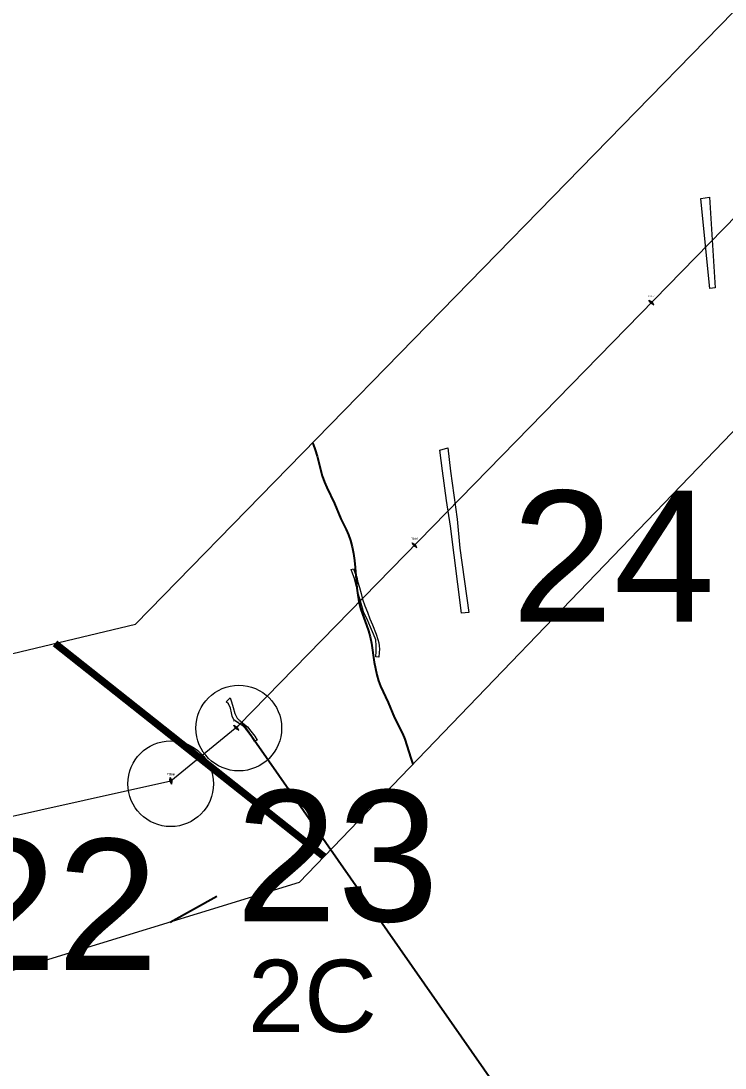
# Model space of a CAD drawing. Header units: metres. Extents: x -4 to 509425, y 7549 to 4732445.
# Drawn here: x 500442 to 501417, y 4717846 to 4719296 of the extents above; entities that cross this region are included whole.
import ezdxf

# ---------------------------------------------------------------- set-up
doc = ezdxf.new("R2010")
doc.units = ezdxf.units.M
doc.header["$LTSCALE"] = 0.01
doc.header["$MEASUREMENT"] = 0
doc.layers.get('0').update_dxf_attribs({"lineweight": 0})
for name, color, linetype in [('-----caminos burgos', 2, 'Continuous'), ('_00_LE_BURGOS', 1, 'Continuous'), ('cauces CHE', 4, 'Continuous'), ('Cruces no definidos proyecto', 3, 'Continuous')]:
    doc.layers.add(name, color=color, linetype=linetype)
for name, color, linetype, lineweight in [('Apoyos__ptw_', 7, 'Continuous', 0), ('Cañada real vía verde camino o similar__ptw_', 32, 'Continuous', 0), ('Denominación apoyos__ptw_', 7, 'Continuous', 0), ('LEAR TRAMOS AEREOS', 2, 'Continuous', 0), ('LEAR TRAMOS AEREOS TEXTO', 2, 'Continuous', 0), ('LEAR TRAMOS SUBTERRANEOS', 1, 'Continuous', 0), ('NUMERO CIRCUITOS', 6, 'Continuous', 0), ('VCRB TEXTOS', 7, 'Continuous', 0), ('VCRB TRAMOS AEREOS', 2, 'Continuous', 0), ('VCRB TRAMOS SUBTERRANEOS', 4, 'Continuous', 0)]:
    doc.layers.add(name, color=color, linetype=linetype, lineweight=lineweight)
doc.styles.add('SOLARIA 2', font='arial.ttf')
doc.styles.get("Standard").update_dxf_attribs({"font": 'arial.ttf'})

# ---------------------------------------------------------------- blocks, each defined once
blk = doc.blocks.new('veintidos')
at = {"layer": 'Apoyos__ptw_', "linetype": 'Continuous', "flags": 128}
blk.add_lwpolyline([(500648.7, 4718248.7), (500648.6, 4718244.9), (500650.5, 4718245.3), (500649, 4718242.9), (500651, 4718243.3), (500650.8, 4718239.5), (500649, 4718242.9), (500648.6, 4718244.9), (500651, 4718243.3), (500650.5, 4718245.3)], close=True, dxfattribs=at)
at = {"layer": 'Denominación apoyos__ptw_', "linetype": 'Continuous', "insert": (500649.8, 4718251.8), "char_height": 2.5, "attachment_point": 8, "line_spacing_factor": 0.5}
blk.add_mtext('T22-65', dxfattribs=at)
blk = doc.blocks.new('ve')
at = {"layer": 'Apoyos__ptw_', "linetype": 'Continuous', "flags": 128}
for points in [[(501318.5, 4718902.7), (501316.6, 4718905.9), (501315.2, 4718904.5), (501315.2, 4718907.3), (501313.8, 4718905.9), (501311.9, 4718909.1), (501315.2, 4718907.3), (501316.6, 4718905.9), (501313.8, 4718905.9), (501315.2, 4718904.5)], [(500990.6, 4718567), (500988.8, 4718570.2), (500987.4, 4718568.8), (500987.3, 4718571.6), (500985.9, 4718570.2), (500984.1, 4718573.4), (500987.3, 4718571.6), (500988.8, 4718570.2), (500985.9, 4718570.2), (500987.4, 4718568.8)], [(500743.9, 4718314.2), (500742, 4718317.5), (500740.6, 4718316.1), (500740.5, 4718318.9), (500739.1, 4718317.5), (500737.2, 4718320.8), (500740.5, 4718318.9), (500742, 4718317.5), (500739.1, 4718317.5), (500740.6, 4718316.1)]]:
    blk.add_lwpolyline(points, close=True, dxfattribs=at)
at = {"layer": 'Cañada real vía verde camino o similar__ptw_', "linetype": 'Continuous', "flags": 128}
for points in [[(501383.7, 4719049.6), (501383.6, 4719049.9), (501383.6, 4719049.9), (501383.6, 4719049.9), (501383.6, 4719049.9), (501383.6, 4719049.9), (501383.6, 4719049.9), (501383.6, 4719049.9), (501383.6, 4719049.9), (501383.6, 4719049.9), (501383.6, 4719049.9), (501383.6, 4719049.9), (501383.6, 4719049.9), (501383.6, 4719049.9), (501383.6, 4719049.9), (501383.6, 4719049.9), (501383.6, 4719049.9), (501383.6, 4719049.9), (501383.6, 4719049.9), (501383.6, 4719049.9), (501383.6, 4719049.9), (501383.6, 4719049.9), (501383.6, 4719049.9), (501383.6, 4719049.9), (501383.6, 4719049.9), (501383.6, 4719049.9), (501383.6, 4719049.9), (501383.6, 4719049.9), (501383.6, 4719049.9), (501383.6, 4719049.9), (501383.6, 4719049.9), (501383.6, 4719049.9), (501383.6, 4719049.9), (501383.6, 4719049.9), (501383.6, 4719049.9), (501383.6, 4719049.9), (501383.6, 4719049.9), (501383.6, 4719049.9), (501395.8, 4719051.8), (501395.8, 4719051.8), (501395.8, 4719051.8), (501395.8, 4719051.8), (501395.8, 4719051.8), (501395.8, 4719051.8), (501395.8, 4719051.8), (501395.8, 4719051.8), (501395.8, 4719051.8), (501395.8, 4719051.8), (501395.8, 4719051.8), (501395.8, 4719051.8), (501395.8, 4719051.8), (501395.8, 4719051.8), (501395.8, 4719051.8), (501395.8, 4719051.8), (501395.8, 4719051.8), (501395.8, 4719051.8), (501395.8, 4719051.8), (501395.8, 4719051.8), (501395.8, 4719051.8), (501395.8, 4719051.8), (501395.8, 4719051.8), (501395.8, 4719051.8), (501395.8, 4719051.8), (501395.8, 4719051.8), (501395.8, 4719051.8), (501395.8, 4719051.8), (501395.8, 4719051.8), (501395.8, 4719051.8), (501395.8, 4719051.8), (501395.8, 4719051.8), (501395.8, 4719051.8), (501403.7, 4718926.4), (501403.7, 4718926.4), (501403.7, 4718926.4), (501403.7, 4718926.4), (501403.7, 4718926.4), (501403.7, 4718926.4), (501403.7, 4718926.4), (501403.7, 4718926.4), (501403.7, 4718926.4), (501403.7, 4718926.4), (501403.7, 4718926.4), (501403.7, 4718926.4), (501403.7, 4718926.4), (501403.7, 4718926.4), (501403.7, 4718926.4), (501403.7, 4718926.4), (501403.7, 4718926.4), (501403.7, 4718926.4), (501403.7, 4718926.4), (501403.7, 4718926.4), (501403.7, 4718926.4), (501403.7, 4718926.4), (501403.7, 4718926.4), (501403.7, 4718926.4), (501403.7, 4718926.4), (501403.7, 4718926.4), (501403.7, 4718926.4), (501403.7, 4718926.4), (501403.7, 4718926.4), (501403.7, 4718926.4), (501396.2, 4718925.5), (501396.2, 4718925.5), (501396.2, 4718925.5), (501396.2, 4718925.5), (501396.2, 4718925.5), (501396.2, 4718925.5), (501396.2, 4718925.5), (501396.2, 4718925.5), (501396.2, 4718925.5), (501396.2, 4718925.5), (501396.2, 4718925.5), (501396.2, 4718925.5), (501396.2, 4718925.5), (501396.2, 4718925.5), (501396.2, 4718925.5), (501396.2, 4718925.5), (501396.2, 4718925.5), (501396.2, 4718925.5), (501396.2, 4718925.5), (501396.2, 4718925.5), (501396.2, 4718925.5), (501396.2, 4718925.5), (501396.2, 4718925.5), (501396.2, 4718925.5), (501396.2, 4718925.5), (501396.2, 4718925.5), (501396.2, 4718925.5), (501396.2, 4718925.5), (501396.2, 4718925.5), (501396.2, 4718925.5), (501396.2, 4718925.5), (501383.7, 4719049.6)], [(501383.7, 4719049.6), (501383.6, 4719049.9), (501383.6, 4719049.9), (501383.6, 4719049.9), (501383.6, 4719049.9), (501383.6, 4719049.9), (501383.6, 4719049.9), (501383.6, 4719049.9), (501383.6, 4719049.9), (501383.6, 4719049.9), (501383.6, 4719049.9), (501383.6, 4719049.9), (501383.6, 4719049.9), (501383.6, 4719049.9), (501383.6, 4719049.9), (501383.6, 4719049.9), (501383.6, 4719049.9), (501383.6, 4719049.9), (501383.6, 4719049.9), (501383.6, 4719049.9), (501383.6, 4719049.9), (501383.6, 4719049.9), (501383.6, 4719049.9), (501383.6, 4719049.9), (501383.6, 4719049.9), (501383.6, 4719049.9), (501383.6, 4719049.9), (501383.6, 4719049.9), (501383.6, 4719049.9), (501383.6, 4719049.9), (501383.6, 4719049.9), (501383.6, 4719049.9), (501383.6, 4719049.9), (501383.6, 4719049.9), (501383.6, 4719049.9), (501383.6, 4719049.9), (501383.6, 4719049.9), (501383.6, 4719049.9), (501395.8, 4719051.8), (501395.8, 4719051.8), (501395.8, 4719051.8), (501395.8, 4719051.8), (501395.8, 4719051.8), (501395.8, 4719051.8), (501395.8, 4719051.8), (501395.8, 4719051.8), (501395.8, 4719051.8), (501395.8, 4719051.8), (501395.8, 4719051.8), (501395.8, 4719051.8), (501395.8, 4719051.8), (501395.8, 4719051.8), (501395.8, 4719051.8), (501395.8, 4719051.8), (501395.8, 4719051.8), (501395.8, 4719051.8), (501395.8, 4719051.8), (501395.8, 4719051.8), (501395.8, 4719051.8), (501395.8, 4719051.8), (501395.8, 4719051.8), (501395.8, 4719051.8), (501395.8, 4719051.8), (501395.8, 4719051.8), (501395.8, 4719051.8), (501395.8, 4719051.8), (501395.8, 4719051.8), (501395.8, 4719051.8), (501395.8, 4719051.8), (501395.8, 4719051.8), (501395.8, 4719051.8), (501403.7, 4718926.4), (501403.7, 4718926.4), (501403.7, 4718926.4), (501403.7, 4718926.4), (501403.7, 4718926.4), (501403.7, 4718926.4), (501403.7, 4718926.4), (501403.7, 4718926.4), (501403.7, 4718926.4), (501403.7, 4718926.4), (501403.7, 4718926.4), (501403.7, 4718926.4), (501403.7, 4718926.4), (501403.7, 4718926.4), (501403.7, 4718926.4), (501403.7, 4718926.4), (501403.7, 4718926.4), (501403.7, 4718926.4), (501403.7, 4718926.4), (501403.7, 4718926.4), (501403.7, 4718926.4), (501403.7, 4718926.4), (501403.7, 4718926.4), (501403.7, 4718926.4), (501403.7, 4718926.4), (501403.7, 4718926.4), (501403.7, 4718926.4), (501403.7, 4718926.4), (501403.7, 4718926.4), (501403.7, 4718926.4), (501396.2, 4718925.5), (501396.2, 4718925.5), (501396.2, 4718925.5), (501396.2, 4718925.5), (501396.2, 4718925.5), (501396.2, 4718925.5), (501396.2, 4718925.5), (501396.2, 4718925.5), (501396.2, 4718925.5), (501396.2, 4718925.5), (501396.2, 4718925.5), (501396.2, 4718925.5), (501396.2, 4718925.5), (501396.2, 4718925.5), (501396.2, 4718925.5), (501396.2, 4718925.5), (501396.2, 4718925.5), (501396.2, 4718925.5), (501396.2, 4718925.5), (501396.2, 4718925.5), (501396.2, 4718925.5), (501396.2, 4718925.5), (501396.2, 4718925.5), (501396.2, 4718925.5), (501396.2, 4718925.5), (501396.2, 4718925.5), (501396.2, 4718925.5), (501396.2, 4718925.5), (501396.2, 4718925.5), (501396.2, 4718925.5), (501396.2, 4718925.5), (501383.7, 4719049.6)], [(501022.4, 4718701.5), (501022.5, 4718701.5), (501033.2, 4718704.8), (501033.2, 4718704.8), (501033.2, 4718704.8), (501033.2, 4718704.8), (501033.2, 4718704.8), (501033.2, 4718704.8), (501033.2, 4718704.8), (501033.2, 4718704.8), (501033.2, 4718704.8), (501033.2, 4718704.8), (501033.2, 4718704.8), (501033.2, 4718704.8), (501033.2, 4718704.8), (501033.2, 4718704.8), (501033.2, 4718704.8), (501033.2, 4718704.8), (501033.2, 4718704.8), (501033.2, 4718704.8), (501033.2, 4718704.8), (501033.2, 4718704.8), (501033.2, 4718704.8), (501033.2, 4718704.8), (501033.2, 4718704.8), (501033.2, 4718704.8), (501033.2, 4718704.8), (501033.2, 4718704.8), (501033.2, 4718704.8), (501033.2, 4718704.8), (501033.2, 4718704.8), (501033.2, 4718704.8), (501033.2, 4718704.8), (501033.2, 4718704.8), (501033.2, 4718704.8), (501033.2, 4718704.8), (501037.2, 4718672.6), (501046.3, 4718605.9), (501046.3, 4718605.9), (501050, 4718566.2), (501062.4, 4718476.8), (501062.4, 4718476.8), (501062.4, 4718476.8), (501062.4, 4718476.8), (501062.4, 4718476.8), (501062.4, 4718476.8), (501062.4, 4718476.8), (501062.4, 4718476.8), (501062.4, 4718476.8), (501062.4, 4718476.8), (501062.4, 4718476.8), (501062.4, 4718476.8), (501062.4, 4718476.8), (501062.4, 4718476.8), (501062.4, 4718476.8), (501062.4, 4718476.8), (501062.4, 4718476.8), (501062.4, 4718476.8), (501062.4, 4718476.8), (501062.4, 4718476.8), (501062.4, 4718476.8), (501062.4, 4718476.8), (501062.4, 4718476.8), (501062.4, 4718476.8), (501062.4, 4718476.8), (501062.4, 4718476.8), (501062.4, 4718476.8), (501062.4, 4718476.8), (501062.4, 4718476.8), (501062.4, 4718476.8), (501062.4, 4718476.8), (501062.4, 4718476.8), (501052.5, 4718476.1), (501052.5, 4718476.1), (501052.5, 4718476.1), (501052.5, 4718476.1), (501052.5, 4718476.1), (501052.5, 4718476.1), (501052.5, 4718476.1), (501052.5, 4718476.1), (501052.5, 4718476.1), (501052.5, 4718476.1), (501052.5, 4718476.1), (501052.5, 4718476.1), (501052.5, 4718476.1), (501052.5, 4718476.1), (501052.5, 4718476.1), (501052.5, 4718476.1), (501052.5, 4718476.1), (501052.5, 4718476.1), (501052.5, 4718476.1), (501052.5, 4718476.1), (501052.5, 4718476.1), (501052.5, 4718476.1), (501052.5, 4718476.1), (501052.5, 4718476.1), (501052.5, 4718476.1), (501052.5, 4718476.1), (501052.5, 4718476.1), (501052.5, 4718476.1), (501052.5, 4718476.1), (501052.5, 4718476.1), (501036.9, 4718596.3), (501031.3, 4718632), (501031.3, 4718632), (501025.9, 4718673.1), (501025.9, 4718673.1), (501022.4, 4718701.5), (501022.4, 4718701.5), (501022.4, 4718701.5), (501022.4, 4718701.5), (501022.4, 4718701.5), (501022.4, 4718701.5), (501022.4, 4718701.5), (501022.4, 4718701.5), (501022.4, 4718701.5), (501022.4, 4718701.5), (501022.4, 4718701.5), (501022.4, 4718701.5), (501022.4, 4718701.5), (501022.4, 4718701.5), (501022.4, 4718701.5), (501022.4, 4718701.5), (501022.4, 4718701.5), (501022.4, 4718701.5), (501022.4, 4718701.5), (501022.4, 4718701.5), (501022.4, 4718701.5), (501022.4, 4718701.5), (501022.4, 4718701.5), (501022.4, 4718701.5), (501022.4, 4718701.5), (501022.4, 4718701.5), (501022.4, 4718701.5), (501022.4, 4718701.5), (501022.4, 4718701.5), (501022.4, 4718701.5), (501022.4, 4718701.5), (501022.4, 4718701.5), (501022.4, 4718701.5)], [(501022.4, 4718701.5), (501022.5, 4718701.5), (501033.2, 4718704.8), (501033.2, 4718704.8), (501033.2, 4718704.8), (501033.2, 4718704.8), (501033.2, 4718704.8), (501033.2, 4718704.8), (501033.2, 4718704.8), (501033.2, 4718704.8), (501033.2, 4718704.8), (501033.2, 4718704.8), (501033.2, 4718704.8), (501033.2, 4718704.8), (501033.2, 4718704.8), (501033.2, 4718704.8), (501033.2, 4718704.8), (501033.2, 4718704.8), (501033.2, 4718704.8), (501033.2, 4718704.8), (501033.2, 4718704.8), (501033.2, 4718704.8), (501033.2, 4718704.8), (501033.2, 4718704.8), (501033.2, 4718704.8), (501033.2, 4718704.8), (501033.2, 4718704.8), (501033.2, 4718704.8), (501033.2, 4718704.8), (501033.2, 4718704.8), (501033.2, 4718704.8), (501033.2, 4718704.8), (501033.2, 4718704.8), (501033.2, 4718704.8), (501033.2, 4718704.8), (501033.2, 4718704.8), (501037.2, 4718672.6), (501046.3, 4718605.9), (501046.3, 4718605.9), (501050, 4718566.2), (501062.4, 4718476.8), (501062.4, 4718476.8), (501062.4, 4718476.8), (501062.4, 4718476.8), (501062.4, 4718476.8), (501062.4, 4718476.8), (501062.4, 4718476.8), (501062.4, 4718476.8), (501062.4, 4718476.8), (501062.4, 4718476.8), (501062.4, 4718476.8), (501062.4, 4718476.8), (501062.4, 4718476.8), (501062.4, 4718476.8), (501062.4, 4718476.8), (501062.4, 4718476.8), (501062.4, 4718476.8), (501062.4, 4718476.8), (501062.4, 4718476.8), (501062.4, 4718476.8), (501062.4, 4718476.8), (501062.4, 4718476.8), (501062.4, 4718476.8), (501062.4, 4718476.8), (501062.4, 4718476.8), (501062.4, 4718476.8), (501062.4, 4718476.8), (501062.4, 4718476.8), (501062.4, 4718476.8), (501062.4, 4718476.8), (501062.4, 4718476.8), (501062.4, 4718476.8), (501052.5, 4718476.1), (501052.5, 4718476.1), (501052.5, 4718476.1), (501052.5, 4718476.1), (501052.5, 4718476.1), (501052.5, 4718476.1), (501052.5, 4718476.1), (501052.5, 4718476.1), (501052.5, 4718476.1), (501052.5, 4718476.1), (501052.5, 4718476.1), (501052.5, 4718476.1), (501052.5, 4718476.1), (501052.5, 4718476.1), (501052.5, 4718476.1), (501052.5, 4718476.1), (501052.5, 4718476.1), (501052.5, 4718476.1), (501052.5, 4718476.1), (501052.5, 4718476.1), (501052.5, 4718476.1), (501052.5, 4718476.1), (501052.5, 4718476.1), (501052.5, 4718476.1), (501052.5, 4718476.1), (501052.5, 4718476.1), (501052.5, 4718476.1), (501052.5, 4718476.1), (501052.5, 4718476.1), (501052.5, 4718476.1), (501036.9, 4718596.3), (501031.3, 4718632), (501031.3, 4718632), (501025.9, 4718673.1), (501025.9, 4718673.1), (501022.4, 4718701.5), (501022.4, 4718701.5), (501022.4, 4718701.5), (501022.4, 4718701.5), (501022.4, 4718701.5), (501022.4, 4718701.5), (501022.4, 4718701.5), (501022.4, 4718701.5), (501022.4, 4718701.5), (501022.4, 4718701.5), (501022.4, 4718701.5), (501022.4, 4718701.5), (501022.4, 4718701.5), (501022.4, 4718701.5), (501022.4, 4718701.5), (501022.4, 4718701.5), (501022.4, 4718701.5), (501022.4, 4718701.5), (501022.4, 4718701.5), (501022.4, 4718701.5), (501022.4, 4718701.5), (501022.4, 4718701.5), (501022.4, 4718701.5), (501022.4, 4718701.5), (501022.4, 4718701.5), (501022.4, 4718701.5), (501022.4, 4718701.5), (501022.4, 4718701.5), (501022.4, 4718701.5), (501022.4, 4718701.5), (501022.4, 4718701.5), (501022.4, 4718701.5), (501022.4, 4718701.5)], [(500933.5, 4718415.6), (500934.3, 4718423), (500934.3, 4718430.7), (500933.5, 4718439.1), (500930.5, 4718446.8), (500926.5, 4718456.6), (500921.7, 4718467.9), (500918.8, 4718473), (500916.8, 4718477.7), (500915.3, 4718483), (500911.6, 4718495.8), (500909.3, 4718503.1), (500907.9, 4718509.8), (500905.9, 4718516.3), (500904.1, 4718523.8), (500901.9, 4718530), (500899.6, 4718536.3), (500902.9, 4718537.3), (500905.2, 4718531), (500907.2, 4718526.5), (500908.5, 4718520.4), (500910.9, 4718511.7), (500913.3, 4718503.1), (500915.4, 4718495.4), (500918.6, 4718486.3), (500922.1, 4718477.3), (500925.5, 4718468.2), (500929.2, 4718459.9), (500934.1, 4718447), (500936.3, 4718439.7), (500937.6, 4718435), (500938.4, 4718430.6), (500938.7, 4718426.1), (500938.3, 4718421.4), (500937.7, 4718415.2), (500933.5, 4718415.7), (500933.5, 4718415.6)], [(500933.5, 4718415.6), (500934.3, 4718423), (500934.3, 4718430.7), (500933.5, 4718439.1), (500930.5, 4718446.8), (500926.5, 4718456.6), (500921.7, 4718467.9), (500918.8, 4718473), (500916.8, 4718477.7), (500915.3, 4718483), (500911.6, 4718495.8), (500909.3, 4718503.1), (500907.9, 4718509.8), (500905.9, 4718516.3), (500904.1, 4718523.8), (500901.9, 4718530), (500899.6, 4718536.3), (500902.9, 4718537.3), (500905.2, 4718531), (500907.2, 4718526.5), (500908.5, 4718520.4), (500910.9, 4718511.7), (500913.3, 4718503.1), (500915.4, 4718495.4), (500918.6, 4718486.3), (500922.1, 4718477.3), (500925.5, 4718468.2), (500929.2, 4718459.9), (500934.1, 4718447), (500936.3, 4718439.7), (500937.6, 4718435), (500938.4, 4718430.6), (500938.7, 4718426.1), (500938.3, 4718421.4), (500937.7, 4718415.2), (500933.5, 4718415.7), (500933.5, 4718415.6)], [(500726.2, 4718353.1), (500726.2, 4718353.2), (500726.2, 4718353.2), (500726.2, 4718353.2), (500726.2, 4718353.2), (500726.2, 4718353.2), (500726.2, 4718353.2), (500726.2, 4718353.2), (500726.2, 4718353.2), (500726.2, 4718353.2), (500726.2, 4718353.2), (500726.2, 4718353.2), (500726.2, 4718353.2), (500726.2, 4718353.2), (500726.2, 4718353.2), (500726.2, 4718353.2), (500726.2, 4718353.2), (500732, 4718359), (500732, 4718359), (500732, 4718359), (500732, 4718359), (500732, 4718359), (500732, 4718359), (500732, 4718359), (500732, 4718359), (500732, 4718359), (500732, 4718359), (500732, 4718359), (500732, 4718359), (500732, 4718359), (500732, 4718359), (500732, 4718359), (500732, 4718359), (500732, 4718359), (500732, 4718359), (500732, 4718359), (500732, 4718359), (500732, 4718359), (500732, 4718359), (500732, 4718359), (500732, 4718359), (500732, 4718359), (500732, 4718359), (500732, 4718359), (500732, 4718359), (500732, 4718359), (500732, 4718359), (500732, 4718359), (500732, 4718359), (500732, 4718359), (500732, 4718359), (500732, 4718359), (500732, 4718359), (500732, 4718359), (500732, 4718359), (500732, 4718359), (500732, 4718359), (500733.9, 4718353.2), (500733.9, 4718353.2), (500736.2, 4718345.3), (500736.2, 4718345.3), (500738.5, 4718337.2), (500741.5, 4718330.9), (500746.7, 4718326.2), (500751.7, 4718322), (500756.1, 4718318.7), (500756.1, 4718318.7), (500756.1, 4718318.7), (500756.1, 4718318.7), (500756.1, 4718318.7), (500756.1, 4718318.7), (500760.5, 4718312.9), (500766.1, 4718305.9), (500766.1, 4718305.9), (500766.1, 4718305.9), (500766.1, 4718305.9), (500769.4, 4718300.4), (500769.4, 4718300.4), (500769.4, 4718300.4), (500769.4, 4718300.4), (500769.4, 4718300.4), (500769.4, 4718300.4), (500769.4, 4718300.4), (500769.4, 4718300.4), (500769.4, 4718300.4), (500769.4, 4718300.4), (500769.4, 4718300.4), (500769.4, 4718300.4), (500769.4, 4718300.4), (500769.4, 4718300.4), (500769.4, 4718300.4), (500769.4, 4718300.4), (500769.4, 4718300.4), (500769.4, 4718300.4), (500769.4, 4718300.4), (500769.4, 4718300.4), (500769.4, 4718300.4), (500769.4, 4718300.4), (500769.4, 4718300.4), (500769.4, 4718300.4), (500769.4, 4718300.4), (500769.4, 4718300.4), (500769.4, 4718300.4), (500769.4, 4718300.4), (500769.4, 4718300.4), (500769.4, 4718300.4), (500769.4, 4718300.4), (500769.4, 4718300.4), (500769.4, 4718300.4), (500769.4, 4718300.4), (500769.4, 4718300.4), (500765.5, 4718299), (500765.5, 4718299), (500765.5, 4718299), (500765.5, 4718299), (500765.5, 4718299), (500765.5, 4718299), (500765.5, 4718299), (500765.5, 4718299), (500765.5, 4718299), (500765.5, 4718299), (500765.5, 4718299), (500765.5, 4718299), (500765.5, 4718299), (500765.5, 4718299), (500765.5, 4718299), (500765.5, 4718299), (500765.5, 4718299), (500765.5, 4718299), (500765.5, 4718299), (500765.5, 4718299), (500765.5, 4718299), (500765.5, 4718299), (500765.5, 4718299), (500765.5, 4718299), (500765.5, 4718299), (500765.5, 4718299), (500765.5, 4718299), (500761.8, 4718305), (500757, 4718311.9), (500753.2, 4718316.3), (500749.3, 4718319.9), (500746, 4718322.4), (500740.8, 4718325.8), (500740.8, 4718325.8), (500737.2, 4718328.2), (500737.2, 4718328.2), (500737.2, 4718328.2), (500737.2, 4718328.2), (500737.2, 4718328.2), (500737.2, 4718328.2), (500737.2, 4718328.2), (500737.2, 4718328.2), (500737.2, 4718328.2), (500737.2, 4718328.2), (500737.2, 4718328.2), (500737.2, 4718328.2), (500734.8, 4718333.6), (500734.8, 4718333.6), (500734.8, 4718333.6), (500734.8, 4718333.6), (500734.8, 4718333.6), (500733.8, 4718338.2), (500732.2, 4718344.7), (500729.7, 4718350.6), (500726.2, 4718353.1), (500726.2, 4718353.1), (500726.2, 4718353.1), (500726.2, 4718353.1), (500726.2, 4718353.1), (500726.2, 4718353.1), (500726.2, 4718353.1), (500726.2, 4718353.1), (500726.2, 4718353.1), (500726.2, 4718353.1), (500726.2, 4718353.1), (500726.2, 4718353.1), (500726.2, 4718353.1), (500726.2, 4718353.1), (500726.2, 4718353.1), (500726.2, 4718353.1), (500726.2, 4718353.1), (500726.2, 4718353.1), (500726.2, 4718353.1)], [(500726.2, 4718353.1), (500726.2, 4718353.2), (500726.2, 4718353.2), (500726.2, 4718353.2), (500726.2, 4718353.2), (500726.2, 4718353.2), (500726.2, 4718353.2), (500726.2, 4718353.2), (500726.2, 4718353.2), (500726.2, 4718353.2), (500726.2, 4718353.2), (500726.2, 4718353.2), (500726.2, 4718353.2), (500726.2, 4718353.2), (500726.2, 4718353.2), (500726.2, 4718353.2), (500726.2, 4718353.2), (500732, 4718359), (500732, 4718359), (500732, 4718359), (500732, 4718359), (500732, 4718359), (500732, 4718359), (500732, 4718359), (500732, 4718359), (500732, 4718359), (500732, 4718359), (500732, 4718359), (500732, 4718359), (500732, 4718359), (500732, 4718359), (500732, 4718359), (500732, 4718359), (500732, 4718359), (500732, 4718359), (500732, 4718359), (500732, 4718359), (500732, 4718359), (500732, 4718359), (500732, 4718359), (500732, 4718359), (500732, 4718359), (500732, 4718359), (500732, 4718359), (500732, 4718359), (500732, 4718359), (500732, 4718359), (500732, 4718359), (500732, 4718359), (500732, 4718359), (500732, 4718359), (500732, 4718359), (500732, 4718359), (500732, 4718359), (500732, 4718359), (500732, 4718359), (500732, 4718359), (500733.9, 4718353.2), (500733.9, 4718353.2), (500736.2, 4718345.3), (500736.2, 4718345.3), (500738.5, 4718337.2), (500741.5, 4718330.9), (500746.7, 4718326.2), (500751.7, 4718322), (500756.1, 4718318.7), (500756.1, 4718318.7), (500756.1, 4718318.7), (500756.1, 4718318.7), (500756.1, 4718318.7), (500756.1, 4718318.7), (500760.5, 4718312.9), (500766.1, 4718305.9), (500766.1, 4718305.9), (500766.1, 4718305.9), (500766.1, 4718305.9), (500769.4, 4718300.4), (500769.4, 4718300.4), (500769.4, 4718300.4), (500769.4, 4718300.4), (500769.4, 4718300.4), (500769.4, 4718300.4), (500769.4, 4718300.4), (500769.4, 4718300.4), (500769.4, 4718300.4), (500769.4, 4718300.4), (500769.4, 4718300.4), (500769.4, 4718300.4), (500769.4, 4718300.4), (500769.4, 4718300.4), (500769.4, 4718300.4), (500769.4, 4718300.4), (500769.4, 4718300.4), (500769.4, 4718300.4), (500769.4, 4718300.4), (500769.4, 4718300.4), (500769.4, 4718300.4), (500769.4, 4718300.4), (500769.4, 4718300.4), (500769.4, 4718300.4), (500769.4, 4718300.4), (500769.4, 4718300.4), (500769.4, 4718300.4), (500769.4, 4718300.4), (500769.4, 4718300.4), (500769.4, 4718300.4), (500769.4, 4718300.4), (500769.4, 4718300.4), (500769.4, 4718300.4), (500769.4, 4718300.4), (500769.4, 4718300.4), (500765.5, 4718299), (500765.5, 4718299), (500765.5, 4718299), (500765.5, 4718299), (500765.5, 4718299), (500765.5, 4718299), (500765.5, 4718299), (500765.5, 4718299), (500765.5, 4718299), (500765.5, 4718299), (500765.5, 4718299), (500765.5, 4718299), (500765.5, 4718299), (500765.5, 4718299), (500765.5, 4718299), (500765.5, 4718299), (500765.5, 4718299), (500765.5, 4718299), (500765.5, 4718299), (500765.5, 4718299), (500765.5, 4718299), (500765.5, 4718299), (500765.5, 4718299), (500765.5, 4718299), (500765.5, 4718299), (500765.5, 4718299), (500765.5, 4718299), (500761.8, 4718305), (500757, 4718311.9), (500753.2, 4718316.3), (500749.3, 4718319.9), (500746, 4718322.4), (500740.8, 4718325.8), (500740.8, 4718325.8), (500737.2, 4718328.2), (500737.2, 4718328.2), (500737.2, 4718328.2), (500737.2, 4718328.2), (500737.2, 4718328.2), (500737.2, 4718328.2), (500737.2, 4718328.2), (500737.2, 4718328.2), (500737.2, 4718328.2), (500737.2, 4718328.2), (500737.2, 4718328.2), (500737.2, 4718328.2), (500734.8, 4718333.6), (500734.8, 4718333.6), (500734.8, 4718333.6), (500734.8, 4718333.6), (500734.8, 4718333.6), (500733.8, 4718338.2), (500732.2, 4718344.7), (500729.7, 4718350.6), (500726.2, 4718353.1), (500726.2, 4718353.1), (500726.2, 4718353.1), (500726.2, 4718353.1), (500726.2, 4718353.1), (500726.2, 4718353.1), (500726.2, 4718353.1), (500726.2, 4718353.1), (500726.2, 4718353.1), (500726.2, 4718353.1), (500726.2, 4718353.1), (500726.2, 4718353.1), (500726.2, 4718353.1), (500726.2, 4718353.1), (500726.2, 4718353.1), (500726.2, 4718353.1), (500726.2, 4718353.1), (500726.2, 4718353.1), (500726.2, 4718353.1)]]:
    blk.add_lwpolyline(points, dxfattribs=at)
at = {"layer": 'Denominación apoyos__ptw_', "linetype": 'Continuous', "char_height": 2.5, "attachment_point": 8, "line_spacing_factor": 0.5}
for s, insert in [('T24-7', (501315.2, 4718913.5)), ('T24-8', (500987.3, 4718577.8)), ('T24-9', (500740.5, 4718325.2))]:
    blk.add_mtext(s, dxfattribs=dict(at, insert=insert))

msp = doc.modelspace()

# ---------------------------------------------------------------- linework, layer by layer
at = {"layer": '-----caminos burgos'}
msp.add_polyline3d([(500649.026, 4718048.548, 579.847), (500713.528, 4718084.366, 580.815)], dxfattribs=at)
at = {"color": 5}
msp.add_lwpolyline([(484900.497, 4718140.211), (490826.186, 4717645.711), (493296.683, 4718027.126), (496567.966, 4717217.654), (499084.795, 4718098.371), (500600.958, 4718460.832), (501582.427, 4719465.787), (501620.207, 4720722.559), (502019.92, 4720707.42), (501976.306, 4719296.597), (500827.332, 4718103.33), (496587.583, 4716800.735), (493278.454, 4717619.573), (490840.266, 4717243.146), (484895.504, 4717739.237)], dxfattribs=at)
at = {"layer": '_00_LE_BURGOS', "color": 240, "linetype": 'Continuous', "true_color": 0xed1f24, "const_width": 10}
for points in [[(500489.415, 4718434.166), (500734.459, 4718240.068)], [(500734.459, 4718240.068), (500861.853, 4718139.182)]]:
    msp.add_lwpolyline(points, dxfattribs=at)
at = {"layer": 'Apoyos__ptw_', "color": 2, "linetype": 'Continuous', "flags": 128}
for points in [[(501318.485, 4718902.698), (501316.608, 4718905.929), (501315.211, 4718904.498), (501315.177, 4718907.326), (501313.78, 4718905.895), (501311.903, 4718909.126), (501315.177, 4718907.326), (501316.608, 4718905.929), (501313.78, 4718905.895), (501315.211, 4718904.498)], [(500990.637, 4718567.005), (500988.76, 4718570.235), (500987.362, 4718568.804), (500987.329, 4718571.633), (500985.931, 4718570.202), (500984.055, 4718573.433), (500987.329, 4718571.633), (500988.76, 4718570.235), (500985.931, 4718570.202), (500987.362, 4718568.804)], [(500743.91, 4718314.231), (500741.962, 4718317.532), (500740.564, 4718316.101), (500740.531, 4718318.929), (500739.133, 4718317.498), (500737.185, 4718320.799), (500740.531, 4718318.929), (500741.962, 4718317.532), (500739.133, 4718317.498), (500740.564, 4718316.101)], [(500650.804, 4718239.498), (500650.971, 4718243.327), (500649.019, 4718242.89), (500650.533, 4718245.278), (500648.582, 4718244.841), (500648.749, 4718248.67), (500650.533, 4718245.278), (500650.971, 4718243.327), (500648.582, 4718244.841), (500649.019, 4718242.89)]]:
    msp.add_lwpolyline(points, close=True, dxfattribs=at)
at = {"layer": 'cauces CHE'}
msp.add_lwpolyline([(500846.01, 4718711.748), (500846.822, 4718709.858), (500849.762, 4718702.237), (500852.518, 4718693.378), (500859.555, 4718666.292), (500862.482, 4718657.504), (500865.655, 4718649.98), (500876.382, 4718627.906), (500885.365, 4718606.626), (500892.351, 4718591.842), (500895.704, 4718584.391), (500898.596, 4718576.75), (500901.054, 4718567.768), (500902.8, 4718558.491), (500904.053, 4718549.009), (500904.994, 4718539.399), (500907.441, 4718510.412), (500908.603, 4718500.893), (500910.2, 4718491.555), (500912.427, 4718482.477), (500915.021, 4718474.712), (500920.907, 4718459.472), (500923.563, 4718451.733), (500925.792, 4718443.281), (500927.525, 4718434.624), (500931.535, 4718408.159), (500933.029, 4718399.403), (500934.895, 4718390.8), (500937.338, 4718382.437), (500940.296, 4718374.823), (500950.688, 4718352.61), (500959.647, 4718331.319), (500970.421, 4718309.263), (500973.664, 4718301.767), (500976.731, 4718293.036), (500982.011, 4718275.219), (500984.773, 4718266.84)], dxfattribs=at)
at = {"layer": 'Cruces no definidos proyecto'}
msp.add_lwpolyline([(500747.989, 4718325.135), (504279.564, 4713269.168)], dxfattribs=at)
at = {"layer": 'LEAR TRAMOS AEREOS'}
for points in [[(500744.041, 4718321.092), (501779.367, 4719381.192), (501820.063, 4720455.688)], [(481062.712, 4718241.102), (483591.469, 4718147.65), (483728.167, 4717871.383), (484898.001, 4717939.724), (490833.226, 4717444.429), (493287.568, 4717823.35), (496577.774, 4717009.194), (499139.875, 4717905.754), (500649.776, 4718244.084)]]:
    msp.add_lwpolyline(points, dxfattribs=at)
at = {"layer": 'LEAR TRAMOS SUBTERRANEOS'}
msp.add_lwpolyline([(500649.776, 4718244.084), (500744.041, 4718321.092)], dxfattribs=at)
at = {"layer": 'VCRB TEXTOS'}
for centre in [(500743.886, 4718316.999), (500649.621, 4718239.991)]:
    msp.add_circle(centre, 59.301, dxfattribs=at)

# ---------------------------------------------------------------- block references
for name in ['ve', 'veintidos']:
    msp.add_blockref(name, (0, 0))

# ---------------------------------------------------------------- texts
at = {"layer": 'Denominación apoyos__ptw_', "color": 2, "linetype": 'Continuous', "char_height": 2.5, "attachment_point": 8, "line_spacing_factor": 0.5}
for s, insert in [('T24-7', (501315.194, 4718913.512)), ('T24-8', (500987.346, 4718577.819)), ('T24-9', (500740.548, 4718325.215)), ('T22-1', (500649.776, 4718251.784))]:
    msp.add_mtext(s, dxfattribs=dict(at, insert=insert))
at = {"layer": 'LEAR TRAMOS AEREOS TEXTO', "style": 'SOLARIA 2'}
for s, p in [('24', (501121.689, 4718464.115)), ('23', (500739.473, 4718049.532))]:
    msp.add_text(s, height=181.2814, dxfattribs=at).set_placement(p)
at = {"layer": 'NUMERO CIRCUITOS', "style": 'SOLARIA 2'}
msp.add_text('2C', height=100, dxfattribs=at).set_placement((500756.615, 4717896.35))
msp.add_text('2C', height=100, dxfattribs=at).set_placement((500756.615, 4717896.35))
at = {"layer": 'VCRB TEXTOS', "color": 143, "true_color": 0x7aafdf, "style": 'SOLARIA 2'}
for s, p in [('24', (501121.689, 4718464.115)), ('22', (500351.003, 4717982.193))]:
    msp.add_text(s, height=181.2814, dxfattribs=at).set_placement(p)
at = {"layer": 'VCRB TRAMOS AEREOS', "style": 'SOLARIA 2'}
msp.add_text('24', height=181.2814, dxfattribs=at).set_placement((501121.689, 4718464.115))
at = {"layer": 'VCRB TRAMOS SUBTERRANEOS', "style": 'SOLARIA 2'}
msp.add_text('23', height=181.2814, dxfattribs=at).set_placement((500739.473, 4718049.532))

doc.saveas('drawing.dxf')
